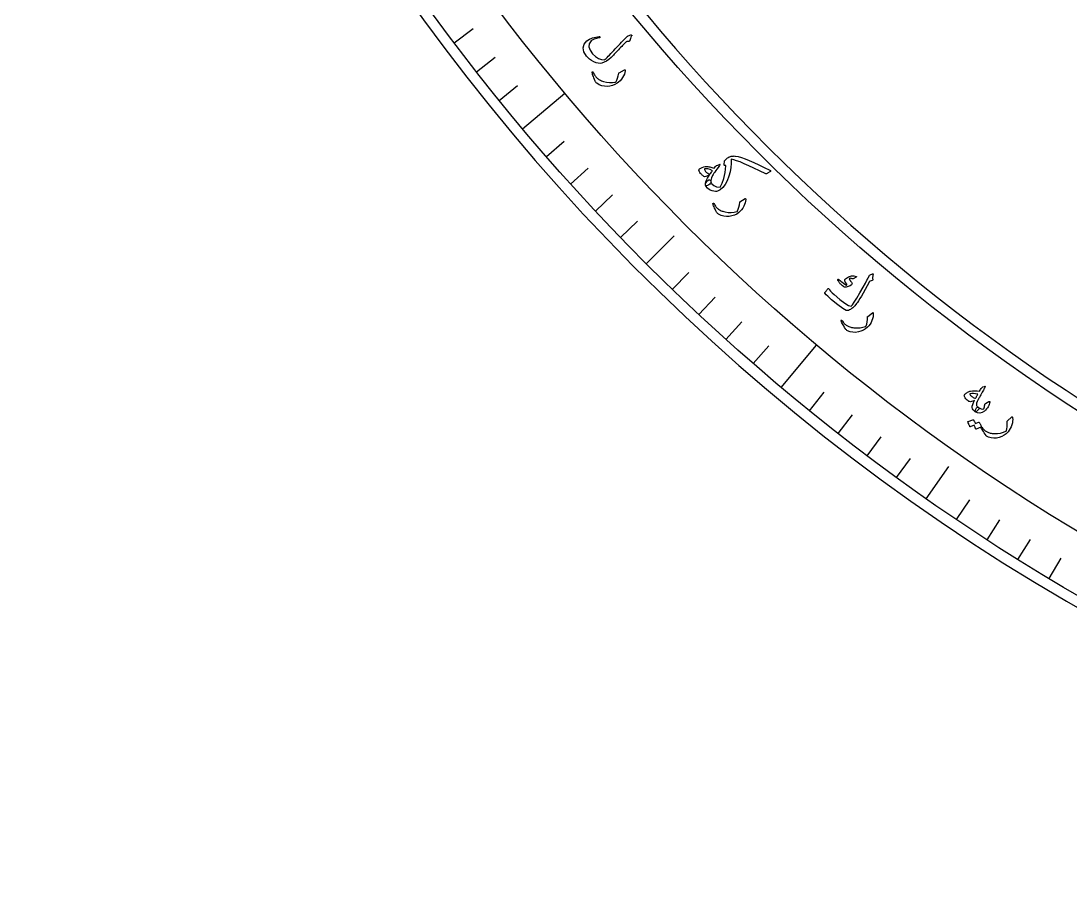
# Model space of a CAD drawing. Header units: millimetres. Extents: x -140 to 140, y -140 to 184.
# Drawn here: x -140 to -70.3, y -140 to -82.4 of the extents above; entities that cross this region are included whole.
import ezdxf

# ---------------------------------------------------------------- set-up
doc = ezdxf.new("R2010")
doc.units = ezdxf.units.MM
for name, color, linetype in [('CUT_INNER', 6, 'Continuous'), ('CUT_OUTER', 1, 'Continuous'), ('ENGRAVE', 7, 'Continuous'), ('ENGRAVE_FINE', 8, 'Continuous'), ('TEXT', 5, 'Continuous')]:
    doc.layers.add(name, color=color, linetype=linetype)

msp = doc.modelspace()

# ---------------------------------------------------------------- linework, layer by layer
at = {"layer": 'CUT_INNER'}
msp.add_arc((0, 0), 128.1, 95.976562, 87.539062, dxfattribs=at)
at = {"layer": 'CUT_OUTER'}
msp.add_arc((0, 0), 140, 175.78125, 4.570313, dxfattribs=at)
at = {"layer": 'ENGRAVE'}
for points in [[(-106.6993, -89.5313), (-103.8916, -87.1754)], [(-98.4901, -98.4901), (-96.6389, -96.6389)], [(-89.5313, -106.6993), (-87.1754, -103.8916)], [(-79.8912, -114.0964), (-78.3895, -111.9519)]]:
    msp.add_lwpolyline(points, dxfattribs=at)
for radius in [139.286, 135.6208, 128.814]:
    msp.add_circle((0, 0), radius, dxfattribs=at)
at = {"layer": 'ENGRAVE_FINE'}
for points in [[(-111.2387, -83.8244), (-109.9842, -82.8791)], [(-109.7589, -85.753), (-108.5211, -84.7859)], [(-108.2456, -87.6555), (-107.0248, -86.667)], [(-105.1205, -91.3798), (-103.935, -90.3493)], [(-103.5097, -93.2005), (-102.3423, -92.1495)], [(-101.8673, -94.9928), (-100.7185, -93.9215)], [(-100.194, -96.7562), (-99.064, -95.665)], [(-96.7562, -100.194), (-95.665, -99.064)], [(-94.9928, -101.8673), (-93.9215, -100.7185)], [(-93.2005, -103.5097), (-92.1495, -102.3423)], [(-91.3798, -105.1205), (-90.3493, -103.935)], [(-87.6555, -108.2456), (-86.667, -107.0248)], [(-85.753, -109.7589), (-84.7859, -108.5211)], [(-83.8244, -111.2387), (-82.8791, -109.9842)], [(-81.8703, -112.6847), (-80.947, -111.4139)], [(-77.8877, -115.4733), (-77.0094, -114.1711)], [(-75.8606, -116.8151), (-75.0051, -115.4977)], [(-73.8103, -118.1212), (-72.9779, -116.7891)], [(-71.7376, -119.3914), (-70.9286, -118.045)]]:
    msp.add_lwpolyline(points, dxfattribs=at)
at = {"layer": 'TEXT'}
for points in [[(-99.5042, -83.3029), (-99.4906, -83.3004), (-99.4785, -83.3015), (-99.4678, -83.3063), (-99.4584, -83.3148), (-99.4521, -83.3258), (-99.4503, -83.3382), (-99.4532, -83.3519), (-99.4607, -83.367), (-99.5065, -83.4522), (-99.5413, -83.5314), (-99.5651, -83.6046), (-99.578, -83.6718), (-99.5844, -83.6938), (-99.599, -83.7108), (-99.6216, -83.7226), (-99.6525, -83.7293), (-99.6688, -83.7307), (-99.6845, -83.7322), (-99.6995, -83.7338), (-99.7138, -83.7354), (-99.7272, -83.7369), (-99.7396, -83.7381), (-99.7509, -83.7391), (-99.7612, -83.7399), (-99.7793, -83.7418), (-99.7979, -83.7479), (-99.8168, -83.7581), (-99.8361, -83.7724), (-99.885, -83.8194), (-99.9376, -83.8715), (-99.994, -83.9286), (-100.0541, -83.9908), (-100.1181, -84.0578), (-100.1862, -84.1295), (-100.2583, -84.206), (-100.3345, -84.2871), (-100.4094, -84.3692), (-100.4804, -84.4459), (-100.5474, -84.517), (-100.6104, -84.5825), (-100.6695, -84.6429), (-100.7247, -84.6984), (-100.776, -84.749), (-100.8233, -84.7947), (-100.9689, -84.9239), (-101.1202, -85.0303), (-101.2772, -85.1139), (-101.44, -85.1747), (-101.5501, -85.193), (-101.6746, -85.1828), (-101.8134, -85.144), (-101.9664, -85.0765), (-102.1177, -84.9909), (-102.2487, -84.9011), (-102.3594, -84.8071), (-102.4497, -84.7091), (-102.6266, -84.423), (-102.6815, -84.1596), (-102.6146, -83.9191), (-102.4263, -83.7017), (-102.2519, -83.5813), (-102.0568, -83.4933), (-101.8411, -83.4373), (-101.6048, -83.4132), (-101.5895, -83.4137), (-101.5774, -83.4173), (-101.5683, -83.424), (-101.5624, -83.434), (-101.5583, -83.4463), (-101.5571, -83.4574), (-101.5589, -83.4671), (-101.5638, -83.4755), (-101.5726, -83.4859), (-101.5829, -83.4938), (-101.5948, -83.499), (-101.608, -83.5018), (-101.8001, -83.5436), (-101.9545, -83.5903), (-102.0713, -83.642), (-102.1503, -83.6989), (-102.2706, -83.8821), (-102.2937, -84.0843), (-102.2192, -84.3052), (-102.0471, -84.5446), (-101.8557, -84.7303), (-101.6606, -84.8609), (-101.4619, -84.9364), (-101.2599, -84.9569), (-101.2094, -84.9106), (-101.1516, -84.8552), (-101.0864, -84.7907), (-101.0137, -84.7172), (-100.9337, -84.6342), (-100.8461, -84.5416), (-100.7511, -84.4391), (-100.6485, -84.327), (-100.5416, -84.2127), (-100.4359, -84.1007), (-100.3314, -83.991), (-100.2281, -83.8837), (-100.126, -83.7789), (-100.0247, -83.6769), (-99.9244, -83.5775), (-99.825, -83.4808), (-99.7327, -83.3836), (-99.7206, -83.3744), (-99.7084, -83.367), (-99.6959, -83.3613), (-99.6833, -83.3573)], [(-99.9261, -85.6218), (-99.9193, -85.6188), (-99.9133, -85.6172), (-99.908, -85.6169), (-99.9036, -85.6179), (-99.8957, -85.6256), (-99.8907, -85.639), (-99.8886, -85.658), (-99.8893, -85.6828), (-99.9073, -85.7922), (-99.9416, -85.9028), (-99.9922, -86.0147), (-100.0592, -86.1279), (-100.1394, -86.2402), (-100.2264, -86.3417), (-100.3202, -86.4323), (-100.4209, -86.5119), (-100.5717, -86.5956), (-100.732, -86.6576), (-100.9021, -86.6978), (-101.0818, -86.7161), (-101.2642, -86.7097), (-101.4393, -86.6733), (-101.607, -86.6069), (-101.7672, -86.5104), (-101.8057, -86.4806), (-101.8385, -86.4461), (-101.8658, -86.4069), (-101.8874, -86.3628), (-101.9293, -86.2548), (-101.9664, -86.1565), (-101.9986, -86.0682), (-102.0258, -85.9897), (-102.0481, -85.9213), (-102.0653, -85.8631), (-102.0773, -85.8152), (-102.0841, -85.7776), (-102.0841, -85.7685), (-102.0828, -85.7609), (-102.0802, -85.7549), (-102.0763, -85.7503), (-102.07, -85.746), (-102.0632, -85.7432), (-102.0557, -85.7417), (-102.0477, -85.7418), (-102.0399, -85.7439), (-102.0329, -85.7487), (-102.0269, -85.7563), (-102.0218, -85.7665), (-101.992, -85.8299), (-101.9616, -85.889), (-101.9306, -85.9438), (-101.8992, -85.9942), (-101.8668, -86.0407), (-101.8333, -86.0836), (-101.7986, -86.1229), (-101.7627, -86.1586), (-101.7241, -86.1919), (-101.6812, -86.2237), (-101.634, -86.2542), (-101.5825, -86.2833), (-101.5266, -86.3108), (-101.4659, -86.3366), (-101.4006, -86.3607), (-101.3306, -86.383), (-101.1221, -86.435), (-100.9218, -86.4606), (-100.7297, -86.4598), (-100.5459, -86.4326), (-100.5321, -86.4292), (-100.5187, -86.4222), (-100.5058, -86.4117), (-100.4933, -86.3978), (-100.4369, -86.2948), (-100.3864, -86.1661), (-100.3419, -86.0116), (-100.3033, -85.8314), (-100.2994, -85.8217), (-100.295, -85.814), (-100.29, -85.8085), (-100.2846, -85.8051)], [(-94.1928, -93.0428), (-94.1958, -93.0951), (-94.221, -93.1466), (-94.2683, -93.1972), (-94.3379, -93.2469), (-94.4253, -93.2932), (-94.4901, -93.3143), (-94.5323, -93.3102), (-94.5518, -93.281), (-94.5537, -93.1463), (-94.5102, -92.9871), (-94.4213, -92.8036), (-94.287, -92.5956), (-94.4183, -92.6644), (-94.5256, -92.7047), (-94.6087, -92.7164), (-94.6677, -92.6995), (-94.6914, -92.6826), (-94.7156, -92.6632), (-94.7403, -92.6411), (-94.7655, -92.6164), (-94.7913, -92.5896), (-94.818, -92.5612), (-94.8455, -92.5312), (-94.8739, -92.4997), (-94.9209, -92.4412), (-94.9552, -92.3923), (-94.9768, -92.353), (-94.9856, -92.3232), (-94.9813, -92.2662), (-94.967, -92.2201), (-94.9428, -92.185), (-94.9087, -92.1608), (-94.7714, -92.1047), (-94.6607, -92.0648), (-94.5766, -92.041), (-94.5191, -92.0335), (-94.4552, -92.0359), (-94.3908, -92.0417), (-94.326, -92.0507), (-94.2607, -92.0629), (-94.1944, -92.0786), (-94.1266, -92.0978), (-94.0573, -92.1207), (-93.9864, -92.1472), (-93.8911, -92.0264), (-93.8712, -92.0015), (-93.8511, -91.9818), (-93.8308, -91.9673), (-93.8101, -91.9579), (-93.627, -91.8929), (-93.5996, -91.8898), (-93.5892, -91.9022), (-93.5959, -91.9299), (-93.6197, -91.9731), (-93.7109, -92.0948), (-93.7939, -92.2071), (-93.8686, -92.31), (-93.9351, -92.4035), (-93.9928, -92.4877), (-94.0413, -92.5628), (-94.0804, -92.6289), (-94.1104, -92.6859), (-94.1535, -92.7868), (-94.1816, -92.88), (-94.1947, -92.9653), (-94.1928, -93.0428)], [(-90.2724, -92.2876), (-90.2397, -92.3097), (-90.2293, -92.3339), (-90.241, -92.3604), (-90.2751, -92.389), (-90.4257, -92.4828), (-90.4657, -92.5052), (-90.501, -92.5186), (-90.5315, -92.523), (-90.5572, -92.5184), (-90.9673, -92.3182), (-91.3417, -92.1393), (-91.6804, -91.9822), (-91.9836, -91.8472), (-92.2513, -91.7354), (-92.4837, -91.6478), (-92.6808, -91.5845), (-92.8425, -91.5458), (-92.8424, -91.8246), (-92.8679, -92.1049), (-92.9189, -92.3869), (-92.9956, -92.6706), (-93.1106, -92.9753), (-93.2458, -93.2292), (-93.4015, -93.432), (-93.578, -93.5836), (-93.6705, -93.6385), (-93.754, -93.6761), (-93.8285, -93.6964), (-93.8941, -93.6993), (-94.1128, -93.6573), (-94.2913, -93.5833), (-94.4294, -93.4773), (-94.527, -93.3396), (-94.5511, -93.263), (-94.5459, -93.1839), (-94.5115, -93.1023), (-94.4479, -93.0183), (-94.3881, -92.9604), (-94.3344, -92.9271), (-94.2867, -92.9184), (-94.245, -92.9342), (-94.2314, -92.9494), (-94.2181, -92.9725), (-94.2053, -93.0037), (-94.1928, -93.0428), (-94.1233, -93.1861), (-93.9995, -93.2965), (-93.8214, -93.3736), (-93.5892, -93.4172), (-93.4403, -93.1476), (-93.3258, -92.8204), (-93.2451, -92.4359), (-93.1977, -91.9942), (-93.1993, -91.9846), (-93.2044, -91.9777), (-93.213, -91.9735), (-93.225, -91.9721), (-93.2802, -91.9664), (-93.2922, -91.9643), (-93.3008, -91.9581), (-93.3058, -91.9477), (-93.3074, -91.9332), (-93.2874, -91.652), (-93.2789, -91.6376), (-93.2538, -91.6108), (-93.2119, -91.5717), (-93.1533, -91.5203), (-93.0892, -91.4675), (-93.0336, -91.4271), (-92.9864, -91.399), (-92.9476, -91.3833), (-92.8933, -91.3684), (-92.841, -91.3563), (-92.7905, -91.3472), (-92.7421, -91.341), (-92.6954, -91.3375), (-92.6502, -91.3365), (-92.6067, -91.3382), (-92.5648, -91.3424), (-92.3802, -91.3813), (-92.1667, -91.4434), (-91.924, -91.5283), (-91.6523, -91.636), (-91.3513, -91.766), (-91.0211, -91.9181), (-90.6615, -92.0921), (-90.2724, -92.2876)], [(-94.0989, -92.3177), (-94.2502, -92.2438), (-94.3876, -92.1992), (-94.5111, -92.184), (-94.6209, -92.1983), (-94.6142, -92.2332), (-94.5989, -92.2713), (-94.575, -92.3127), (-94.5424, -92.3572), (-94.5213, -92.3807), (-94.4992, -92.4035), (-94.4761, -92.4256), (-94.4519, -92.447), (-94.4263, -92.4674), (-94.3989, -92.4864), (-94.3698, -92.504), (-94.339, -92.5203), (-94.2944, -92.5301), (-94.2489, -92.5143), (-94.2025, -92.4728), (-94.1551, -92.4058), (-94.1358, -92.3724), (-94.12, -92.3466), (-94.1077, -92.3284), (-94.0989, -92.3177)], [(-91.9243, -94.1607), (-91.9178, -94.1571), (-91.9119, -94.155), (-91.9067, -94.1542), (-91.9022, -94.1549), (-91.8937, -94.1618), (-91.8875, -94.1747), (-91.8837, -94.1935), (-91.8822, -94.2182), (-91.8904, -94.3287), (-91.9148, -94.442), (-91.9553, -94.558), (-92.0119, -94.6766), (-92.0818, -94.7957), (-92.1595, -94.9045), (-92.2449, -95.003), (-92.3381, -95.0912), (-92.4808, -95.188), (-92.635, -95.264), (-92.8008, -95.3192), (-92.9782, -95.3534), (-93.1605, -95.3632), (-93.3381, -95.3425), (-93.5111, -95.2912), (-93.6792, -95.2094), (-93.7201, -95.1832), (-93.7559, -95.1517), (-93.7865, -95.115), (-93.812, -95.0731), (-93.8634, -94.9691), (-93.909, -94.8746), (-93.9489, -94.7895), (-93.983, -94.7137), (-94.0113, -94.6476), (-94.0335, -94.5912), (-94.0498, -94.5445), (-94.06, -94.5076), (-94.0607, -94.4985), (-94.0601, -94.4909), (-94.058, -94.4846), (-94.0546, -94.4798), (-94.0487, -94.4749), (-94.0421, -94.4715), (-94.0349, -94.4694), (-94.0269, -94.4687), (-94.0188, -94.4701), (-94.0115, -94.4743), (-94.0048, -94.4813), (-93.9989, -94.491), (-93.9635, -94.5516), (-93.928, -94.6077), (-93.8923, -94.6595), (-93.8565, -94.7069), (-93.8201, -94.7503), (-93.7829, -94.7901), (-93.7449, -94.8262), (-93.706, -94.8586), (-93.6646, -94.8883), (-93.619, -94.9162), (-93.5693, -94.9424), (-93.5154, -94.9668), (-93.4572, -94.9892), (-93.3945, -95.0095), (-93.3273, -95.0277), (-93.2557, -95.0437), (-93.0433, -95.077), (-92.8415, -95.0847), (-92.6503, -95.0668), (-92.4696, -95.0234), (-92.4562, -95.0188), (-92.4435, -95.0106), (-92.4315, -94.999), (-92.4203, -94.984), (-92.3733, -94.8765), (-92.3345, -94.7438), (-92.3039, -94.586), (-92.2814, -94.403), (-92.2784, -94.393), (-92.2746, -94.385), (-92.2702, -94.379), (-92.2651, -94.3752)], [(-83.4254, -99.2071), (-83.4359, -99.2532), (-83.4441, -99.2982), (-83.4503, -99.3421), (-83.4542, -99.385), (-83.4558, -99.4269), (-83.4549, -99.4681), (-83.4514, -99.5086), (-83.4454, -99.5483), (-83.4461, -99.5671), (-83.4543, -99.5829), (-83.47, -99.5956), (-83.4932, -99.6053), (-83.6219, -99.6506), (-83.6352, -99.656), (-83.6458, -99.6612), (-83.6537, -99.6661), (-83.6589, -99.6707), (-83.8142, -99.9548), (-83.9561, -100.2103), (-84.0844, -100.4372), (-84.1992, -100.6355), (-84.3008, -100.8047), (-84.389, -100.9445), (-84.4641, -101.0548), (-84.5259, -101.1356), (-84.6489, -101.2828), (-84.6905, -101.3273), (-84.7346, -101.37), (-84.7811, -101.4111), (-84.8299, -101.4505), (-84.8814, -101.4879), (-84.9357, -101.5234), (-84.9928, -101.5568), (-85.0527, -101.5882), (-85.2031, -101.5832), (-85.4435, -101.4633), (-85.7735, -101.2279), (-86.192, -100.876), (-86.3179, -100.7605), (-86.4314, -100.6502), (-86.5326, -100.5452), (-86.6213, -100.4455), (-86.6271, -100.4337), (-86.6287, -100.4223), (-86.626, -100.4114), (-86.6192, -100.4008), (-86.5827, -100.3531), (-86.5492, -100.3099), (-86.5186, -100.2713), (-86.491, -100.2372), (-86.4661, -100.2074), (-86.4435, -100.1813), (-86.4231, -100.1591), (-86.4052, -100.1407), (-86.3944, -100.1309), (-86.3852, -100.1281), (-86.3776, -100.1324), (-86.3716, -100.1438), (-86.3201, -100.2247), (-86.2437, -100.3172), (-86.1424, -100.4213), (-86.016, -100.537), (-85.6264, -100.8687), (-85.3053, -101.1087), (-85.0534, -101.2578), (-84.8712, -101.3164), (-84.7948, -101.2249), (-84.6743, -101.0433), (-84.5095, -100.7718), (-84.3001, -100.4105), (-84.0926, -100.0469), (-83.9364, -99.7712), (-83.8317, -99.5833), (-83.7785, -99.4831), (-83.7647, -99.4551), (-83.7518, -99.4289), (-83.7397, -99.4045), (-83.7286, -99.3819), (-83.7184, -99.3613), (-83.7095, -99.3429), (-83.7018, -99.3266), (-83.6954, -99.3126), (-83.6795, -99.2833), (-83.6602, -99.259), (-83.6375, -99.2394), (-83.6112, -99.2247), (-83.4595, -99.158), (-83.4484, -99.1542), (-83.4392, -99.1533), (-83.4318, -99.1554), (-83.4263, -99.1604), (-83.4226, -99.1702), (-83.4212, -99.1812), (-83.4222, -99.1936), (-83.4254, -99.2071)], [(-84.5435, -99.328), (-84.5386, -99.3334), (-84.5357, -99.3397), (-84.5348, -99.3469), (-84.536, -99.355), (-84.5388, -99.3606), (-84.5427, -99.3659), (-84.5477, -99.371), (-84.5537, -99.3758), (-84.7502, -99.4811), (-84.7714, -99.4907), (-84.7898, -99.4962), (-84.8054, -99.4977), (-84.8182, -99.4952), (-84.8644, -99.4741), (-84.9078, -99.4612), (-84.9486, -99.4563), (-84.9867, -99.4594), (-85, -99.4668), (-85.0043, -99.483), (-84.9997, -99.5082), (-84.9861, -99.5424), (-84.9745, -99.5623), (-84.962, -99.5822), (-84.9487, -99.6023), (-84.9344, -99.6225), (-84.9192, -99.6429), (-84.9026, -99.6637), (-84.8848, -99.685), (-84.8658, -99.7067), (-84.8175, -99.802), (-84.8484, -99.8872), (-84.9586, -99.9621), (-85.1484, -100.0266), (-85.2138, -100.0381), (-85.2712, -100.0415), (-85.3206, -100.0371), (-85.3619, -100.0247), (-85.4008, -100.0034), (-85.4488, -99.9672), (-85.5059, -99.9161), (-85.572, -99.8501), (-85.6051, -99.8156), (-85.6354, -99.7816), (-85.6628, -99.7481), (-85.6874, -99.715), (-85.7097, -99.6829), (-85.7301, -99.6524), (-85.7487, -99.6236), (-85.7654, -99.5963), (-85.7728, -99.576), (-85.7751, -99.5582), (-85.7724, -99.5428), (-85.7647, -99.5297), (-85.7528, -99.5196), (-85.74, -99.516), (-85.7265, -99.519), (-85.7121, -99.5284), (-85.6686, -99.5611), (-85.6198, -99.5989), (-85.5657, -99.6417), (-85.5065, -99.6897), (-85.3957, -99.7791), (-85.3058, -99.8448), (-85.2366, -99.8868), (-85.1883, -99.9052), (-85.1804, -99.9057), (-85.1739, -99.9033), (-85.1686, -99.8978), (-85.1645, -99.8894), (-85.1635, -99.8829), (-85.165, -99.8749), (-85.169, -99.8653), (-85.1756, -99.8543), (-85.2436, -99.7601), (-85.2706, -99.719), (-85.2899, -99.6794), (-85.3014, -99.6412), (-85.3051, -99.6044), (-85.3029, -99.567), (-85.293, -99.5349), (-85.2754, -99.5081), (-85.2502, -99.4865), (-85.0525, -99.3646), (-84.8688, -99.2976), (-84.6992, -99.2854), (-84.5435, -99.328)], [(-83.4585, -101.7399), (-83.4523, -101.7358), (-83.4466, -101.7331), (-83.4415, -101.7319), (-83.437, -101.7321), (-83.4279, -101.7383), (-83.4206, -101.7506), (-83.4152, -101.769), (-83.4116, -101.7935), (-83.4102, -101.9044), (-83.4247, -102.0193), (-83.455, -102.1383), (-83.5012, -102.2614), (-83.5606, -102.3861), (-83.6286, -102.5012), (-83.7052, -102.6067), (-83.7904, -102.7026), (-83.9242, -102.8114), (-84.0713, -102.9004), (-84.2318, -102.9696), (-84.4056, -103.019), (-84.5863, -103.0446), (-84.765, -103.0392), (-84.9418, -103.0031), (-85.1164, -102.936), (-85.1594, -102.9134), (-85.1978, -102.8852), (-85.2314, -102.8513), (-85.2604, -102.8117), (-85.3206, -102.7126), (-85.3742, -102.6223), (-85.4213, -102.541), (-85.4618, -102.4685), (-85.4957, -102.405), (-85.5227, -102.3507), (-85.5429, -102.3056), (-85.5562, -102.2697), (-85.5578, -102.2608), (-85.5578, -102.2531), (-85.5563, -102.2467), (-85.5533, -102.2415), (-85.5479, -102.2362), (-85.5416, -102.2322), (-85.5345, -102.2295), (-85.5266, -102.2281), (-85.5185, -102.2288), (-85.5108, -102.2324), (-85.5036, -102.2388), (-85.4968, -102.248), (-85.4563, -102.3052), (-85.4161, -102.3581), (-85.3761, -102.4066), (-85.3363, -102.4507), (-85.2963, -102.4909), (-85.2558, -102.5273), (-85.2148, -102.5599), (-85.1733, -102.5889), (-85.1295, -102.6149), (-85.0817, -102.6388), (-85.0299, -102.6606), (-84.9741, -102.6802), (-84.9142, -102.6975), (-84.85, -102.7123), (-84.7815, -102.7246), (-84.7087, -102.7344), (-84.4943, -102.7493), (-84.2925, -102.7395), (-84.1036, -102.7052), (-83.9273, -102.6464), (-83.9143, -102.6406), (-83.9024, -102.6314), (-83.8915, -102.6188), (-83.8816, -102.6029), (-83.844, -102.4917), (-83.8168, -102.3562), (-83.7999, -102.1963), (-83.7933, -102.0121), (-83.7912, -102.0018), (-83.7881, -101.9935), (-83.7842, -101.9872), (-83.7794, -101.9829)], [(-76.0356, -106.6321), (-76.0028, -106.6255), (-75.9865, -106.6335), (-75.9866, -106.6562), (-76.0032, -106.6937), (-76.015, -106.715), (-76.0311, -106.7447), (-76.0514, -106.7828), (-76.0759, -106.8294), (-76.1051, -106.8846), (-76.1394, -106.9488), (-76.1789, -107.0219), (-76.2236, -107.104), (-76.2674, -107.1847), (-76.3066, -107.2569), (-76.3414, -107.3207), (-76.3715, -107.3759), (-76.397, -107.4225), (-76.4177, -107.4602), (-76.4335, -107.489), (-76.4445, -107.509), (-76.5109, -107.6369), (-76.5515, -107.744), (-76.5665, -107.8303), (-76.5558, -107.8958), (-76.5396, -107.9298), (-76.5141, -107.9626), (-76.4793, -107.9941), (-76.4352, -108.0244), (-76.4124, -108.0469), (-76.4014, -108.0735), (-76.4024, -108.1043), (-76.4154, -108.1392), (-76.4376, -108.1765), (-76.464, -108.2115), (-76.4948, -108.244), (-76.5299, -108.274), (-76.5638, -108.2968), (-76.5932, -108.3107), (-76.6182, -108.3158), (-76.6388, -108.3121), (-76.7224, -108.2517), (-76.7841, -108.1851), (-76.8239, -108.1125), (-76.8418, -108.0337), (-76.8372, -107.9399), (-76.8109, -107.831), (-76.7628, -107.7069), (-76.693, -107.5676), (-76.7926, -107.6117), (-76.8813, -107.6389), (-76.9591, -107.6491), (-77.0262, -107.6424), (-77.0717, -107.6246), (-77.1197, -107.5959), (-77.1702, -107.5564), (-77.2231, -107.506), (-77.2751, -107.4475), (-77.3154, -107.3938), (-77.344, -107.3449), (-77.3609, -107.3007), (-77.368, -107.2561), (-77.3655, -107.2166), (-77.3533, -107.1822), (-77.3316, -107.1529), (-77.2976, -107.1213), (-77.2556, -107.0894), (-77.2056, -107.0573), (-77.1475, -107.0249), (-77.0868, -106.9942), (-77.0364, -106.9711), (-76.9963, -106.9556), (-76.9666, -106.9478), (-76.822, -106.9324), (-76.6729, -106.9273), (-76.5194, -106.9325), (-76.3614, -106.948), (-76.3219, -106.8839), (-76.2872, -106.829), (-76.2573, -106.7833), (-76.2321, -106.7468), (-76.2088, -106.7178), (-76.1841, -106.6946), (-76.1581, -106.677), (-76.1308, -106.6652)], [(-76.478, -107.1583), (-76.6215, -107.1155), (-76.7542, -107.0943), (-76.8759, -107.0946), (-76.9868, -107.1165), (-76.9975, -107.1227), (-77.0033, -107.1312), (-77.0042, -107.142), (-77.0001, -107.1552), (-76.9771, -107.1932), (-76.9489, -107.2299), (-76.9155, -107.2652), (-76.8768, -107.2991), (-76.8329, -107.3315), (-76.7838, -107.3626), (-76.7295, -107.3923), (-76.6699, -107.4205), (-76.6599, -107.4238), (-76.6481, -107.4253), (-76.6344, -107.4251), (-76.619, -107.4232), (-76.6022, -107.3958), (-76.5853, -107.3667), (-76.568, -107.336), (-76.5505, -107.3037), (-76.5328, -107.2698), (-76.5148, -107.2342), (-76.4965, -107.1971), (-76.478, -107.1583)], [(-75.9698, -107.7731), (-75.7406, -107.6376), (-75.712, -107.6251), (-75.6926, -107.6271), (-75.6822, -107.6437), (-75.6808, -107.6749), (-75.6946, -107.7557), (-75.7166, -107.8346), (-75.7468, -107.9116), (-75.7852, -107.9868), (-75.8323, -108.0603), (-75.8886, -108.1324), (-75.9541, -108.2032), (-76.0289, -108.2725), (-76.1786, -108.3725), (-76.3303, -108.4124), (-76.4837, -108.3923), (-76.6388, -108.3121), (-76.6478, -108.2904), (-76.6429, -108.248), (-76.6239, -108.185), (-76.5908, -108.1014), (-76.5688, -108.0597), (-76.5456, -108.029), (-76.5212, -108.0095), (-76.4956, -108.0009), (-76.4803, -108.0015), (-76.4652, -108.0056), (-76.4502, -108.0133), (-76.4352, -108.0244), (-76.3445, -108.0844), (-76.2546, -108.1209), (-76.1656, -108.1339), (-76.0776, -108.1234), (-76.0725, -108.1213), (-76.0682, -108.1169), (-76.0646, -108.1101), (-76.0618, -108.101), (-76.0426, -108.0469), (-76.0289, -107.9878), (-76.0205, -107.9236), (-76.0176, -107.8544), (-76.0149, -107.8294), (-76.006, -107.8075), (-75.991, -107.7887), (-75.9698, -107.7731)], [(-74.2189, -108.664), (-74.213, -108.6594), (-74.2077, -108.6563), (-74.2027, -108.6546), (-74.1981, -108.6545), (-74.1885, -108.6599), (-74.1802, -108.6715), (-74.1732, -108.6893), (-74.1674, -108.7134), (-74.1564, -108.8237), (-74.1607, -108.9395), (-74.1805, -109.0607), (-74.2157, -109.1873), (-74.264, -109.3167), (-74.3216, -109.4373), (-74.3886, -109.5492), (-74.4651, -109.6522), (-74.5889, -109.7723), (-74.7276, -109.8738), (-74.8814, -109.9569), (-75.0502, -110.0213), (-75.228, -110.0626), (-75.4065, -110.073), (-75.5857, -110.0524), (-75.7655, -110.0009), (-75.8104, -109.9822), (-75.8511, -109.9574), (-75.8876, -109.9266), (-75.9199, -109.8897), (-75.9885, -109.7963), (-76.0498, -109.7111), (-76.1039, -109.6341), (-76.1506, -109.5654), (-76.1899, -109.5052), (-76.2216, -109.4535), (-76.2457, -109.4103), (-76.2621, -109.3757), (-76.2644, -109.367), (-76.2651, -109.3593), (-76.2642, -109.3528), (-76.2616, -109.3474), (-76.2567, -109.3416), (-76.2508, -109.3371), (-76.244, -109.3338), (-76.2362, -109.3317), (-76.2281, -109.3317), (-76.2202, -109.3346), (-76.2124, -109.3403), (-76.2048, -109.3489), (-76.1595, -109.4023), (-76.1148, -109.4515), (-76.0707, -109.4963), (-76.0271, -109.5368), (-75.9838, -109.5733), (-75.9403, -109.606), (-75.8966, -109.6349), (-75.8526, -109.6601), (-75.8067, -109.6822), (-75.757, -109.7018), (-75.7035, -109.7189), (-75.6462, -109.7336), (-75.585, -109.7456), (-75.5198, -109.7548), (-75.4504, -109.761), (-75.3771, -109.7644), (-75.1622, -109.7604), (-74.9621, -109.733), (-74.7769, -109.6822), (-74.6065, -109.6082), (-74.594, -109.6013), (-74.5829, -109.5911), (-74.5731, -109.5776), (-74.5647, -109.5608), (-74.537, -109.4468), (-74.5218, -109.3094), (-74.519, -109.1487), (-74.5285, -108.9646), (-74.5273, -108.9542), (-74.525, -108.9456), (-74.5217, -108.939), (-74.5173, -108.9343)], [(-76.4131, -109.0122), (-76.4063, -109.011), (-76.3989, -109.0126), (-76.3911, -109.0169), (-76.3828, -109.0239), (-76.3592, -109.058), (-76.3375, -109.0927), (-76.3176, -109.1278), (-76.2995, -109.1634), (-76.2833, -109.1998), (-76.2687, -109.2375), (-76.2559, -109.2763), (-76.2447, -109.3162), (-76.2443, -109.3264), (-76.247, -109.335), (-76.2527, -109.342), (-76.2616, -109.3474), (-76.5879, -109.4825), (-76.5944, -109.4827), (-76.6007, -109.4783), (-76.6068, -109.4693), (-76.6126, -109.4556), (-76.6156, -109.4448), (-76.6215, -109.4285), (-76.6303, -109.407), (-76.642, -109.3801), (-76.6567, -109.3476), (-76.6744, -109.309), (-76.6951, -109.2644), (-76.7189, -109.2138), (-76.975, -109.3161), (-76.9847, -109.3179), (-76.993, -109.3141), (-76.9998, -109.3049), (-77.0052, -109.29), (-77.0098, -109.2772), (-77.0174, -109.2575), (-77.028, -109.2308), (-77.0416, -109.1972), (-77.0587, -109.1565), (-77.0795, -109.1082), (-77.1041, -109.0525), (-77.1325, -108.9892), (-77.1341, -108.9809), (-77.133, -108.9745), (-77.129, -108.9701), (-77.1221, -108.9678), (-76.7988, -108.8462), (-76.792, -108.8451), (-76.7846, -108.8467), (-76.7768, -108.851), (-76.7685, -108.8581), (-76.7476, -108.8858), (-76.7284, -108.9144), (-76.7111, -108.9439), (-76.6955, -108.9741), (-76.6816, -109.005), (-76.6692, -109.0363), (-76.6582, -109.0681), (-76.6488, -109.1003)]]:
    msp.add_lwpolyline(points, close=True, dxfattribs=at)

doc.saveas('drawing.dxf')
